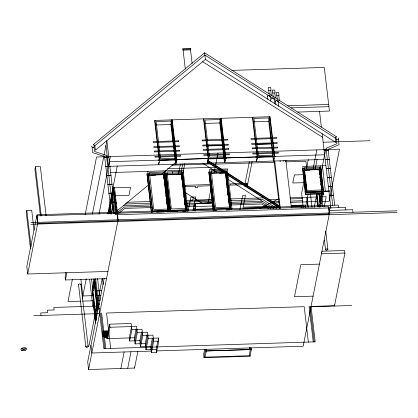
<?xml version="1.0" encoding="UTF-8"?>
<svg xmlns="http://www.w3.org/2000/svg" width="418" height="418" viewBox="0 0 418 418"><rect width="100%" height="100%" fill="white"/><g stroke="black" fill="none" stroke-linecap="round" stroke-linejoin="round"><path stroke-width="0.63" d="M34.067 230.375L31.705 210.28L26.815 210.442L26.303 213.023L30.493 248.673M46.126 215.803L40.342 166.542L35.446 166.698L34.94 169.28L40.421 215.949M156.421 350.937L303.196 346.219L329.295 214.026L328.402 206.445L36.81 215.813L26.82 266.418L27.713 274.004L107.948 271.423M27.713 274.004L37.704 223.4L36.81 215.813M106.522 278.654L65.422 279.976L66.854 272.745M72.429 279.182L68.009 301.571L80.575 301.169M85.188 214.565L96.553 156.99L339.468 149.184L329.191 201.236L322.278 201.455M92.373 214.168L106.883 140.662L115.593 214.795L345.54 207.406L345.838 209.93M82.283 298.833L86.254 278.728M98.982 214.241L110.373 156.546M94.092 280.729L92.258 290.024L95.226 315.303L96.208 315.271L98.042 305.976L95.069 280.697L94.092 280.729L97.06 306.007L95.226 315.303M96.783 305.553L95.189 313.605L92.498 290.688L94.087 282.631M94.588 280.833L94.975 278.879M107.807 213.891L117.244 166.071M92.989 290.672L94.332 283.853M108.225 214.073L111.653 196.721M117.542 213.588L114.464 187.395L113.487 187.426L111.669 196.643L113.602 213.332M108.565 213.75L109.814 207.417L110.566 213.833M111.016 214.105L110.112 206.403L111.648 198.623L113.382 213.394M109.051 213.734L110.18 208.033M111.899 199.804L110.603 206.387L111.507 214.089M113.853 189.913L112.437 197.082L114.323 213.138M88.788 346.522L102.17 278.754M115.044 213.546L115.295 212.266M104.186 278.372L87.691 361.951L88.579 369.533L134.57 368.059L137.83 351.533M88.579 369.533L117.939 220.819L117.05 213.237M108.696 330.784L103.476 330.951L102.415 336.323L103.721 336.281M104.61 336.662L103.303 336.704L104.364 331.333L108.278 331.208M108.518 331.61L105.258 331.714L104.197 337.086L103.476 330.951M108.758 332.012L106.146 332.096L105.085 337.467L104.364 331.333M107.28 337.807L105.979 337.849L107.039 332.477L108.34 332.435M108.173 338.188L106.867 338.23L109.641 324.185L131.168 323.495L131.889 329.63L129.643 340.989L134.732 340.827L136.973 329.462M131.529 326.562L129.282 337.922L107.755 338.611L110.002 327.252L109.641 324.185M187.149 211.581L182.588 172.738L147.016 173.883L151.405 212.595M148.28 175.424L148.385 174.907L163.663 174.416L168.052 211.774M158.344 164.755L158.85 162.168L159.242 162.158M158.736 164.739L159.65 160.094L154.989 120.415M120.87 368.498L124.13 351.972M163.558 174.933L163.663 174.416M164.676 173.825L164.828 173.308L169.295 211.602M127.72 368.279L130.98 351.752M142.423 332.367L140.182 343.727L135.092 343.894L134.371 337.76L136.116 328.924M135.092 343.894L137.334 332.535L136.618 326.395L110.002 327.252M147.873 335.273L145.631 346.632L140.542 346.794L139.821 340.66L141.566 331.824M175.957 164.185L176.464 161.604L176.072 161.614L171.411 121.941M140.542 346.794L142.784 335.435L142.063 329.3L131.889 329.63M178.58 173.554L180.456 164.044M153.322 338.178L151.081 349.537L145.992 349.699L145.271 343.565L147.016 334.729M145.992 349.699L148.233 338.34L147.512 332.205L137.334 332.535M181.051 172.853L182.802 163.966M177.582 211.466L170.581 211.691L166.192 174.337L181.469 173.846L181.37 174.363L176.913 174.505M182.588 172.738L182.713 175.194M182.436 175.649L184.829 163.537M148.233 338.34L158.412 338.01L158.772 341.078L156.525 352.442L151.441 352.604L150.72 346.47L152.34 338.266M151.441 352.604L153.683 341.245L152.962 335.111L142.784 335.435M156.525 352.442L156.165 349.375L157.785 341.166M158.161 339.275L158.412 338.01M188.058 211.226L190.833 197.16L195.728 197.003L193.001 210.824M193.377 197.082L192.667 200.692L190.122 200.776M212.328 203.054L195.368 203.597L194.84 206.283L195.399 211.043M194.872 210.865L195.718 206.57L195.368 203.597M207.265 163.182L207.777 160.596L208.169 160.585L208.018 159.305M231.102 209.653L226.613 171.458L208.859 172.028L213.243 210.74M226.07 210.045L229.89 209.92L225.501 172.566L210.223 173.057L210.118 173.569L212.03 173.512M208.033 203.629L210.938 188.91M214.22 172.279L218.008 153.087M224.879 162.612L225.391 160.031L224.999 160.047L220.338 120.368M225.501 172.566L225.401 173.078L219.669 173.266M226.514 171.97L226.613 171.458M204.601 349.479L203.629 354.396L204.021 357.719L250.011 356.24L251.343 349.485L251.15 347.823M204.021 357.719L205.353 350.963L205.16 349.302M206.137 349.27L206.34 350.979L205.123 357.124L249.159 355.708L250.372 349.563L250.105 347.301M252.634 118.304L252.838 117.27L257.498 156.949L256.584 161.594L256.433 160.313M239.922 209.538L242.696 195.493L245.434 195.41L243.109 207.182L279.381 206.017M249.342 161.829L244.53 186.198L247.268 186.114L252.08 161.74M256.192 161.609L256.699 159.028L257.091 159.012L256.945 157.732M268.753 121.377L269.667 116.732L274.333 156.405L273.414 161.055L268.753 121.377L253.219 121.878M273.806 161.04L274.312 158.459L273.921 158.474M274.344 162.973L274.73 161.014L280.29 208.326M285.693 161.635L285.886 160.653M249.248 349.876L249.734 347.421M320.303 168.12L302.689 168.689L305.558 194.485L323.171 193.915L323.271 193.403L305.657 193.968L305.558 194.485M317.45 169.912L319.357 169.849L319.462 169.332L304.194 169.823L304.095 170.34L309.822 170.157M304.137 180.68L301.624 193.414L303.269 207.443M306.525 168.59L308.285 159.681M305.443 207.641L308.118 194.088M313.139 168.647L316.839 149.91M315.308 168.417L317.074 159.477M320.512 169.039L320.716 167.994L319.347 168.036L322.304 193.236L319.603 207.051M314.242 207.396L316.645 195.216M321.128 172.493L325.643 149.628M319.216 207.124L320.057 202.876L319.012 193.962M321.891 193.576L320.345 201.429L319.446 193.79M320.585 207.02L323.151 194.004L322.173 194.036M322.1 194.281L323.469 194.234L323.673 193.189L320.716 167.994M324.196 206.837L326.192 196.711L322.325 196.836M328.924 213.661L330.565 205.348M321.803 251.239L344.631 250.507L344.928 253.031L334.531 305.704L311.049 306.457M204.606 52.83L336.375 136.691L335.267 138.029L335.785 142.423L205.384 59.429L204.606 52.83L93.46 144.503L94.87 145.751L95.382 150.146L205.384 59.429M336.37 136.691L335.267 138.024L204.867 55.03L94.87 145.751L93.46 144.503M117.045 210.897L148.63 184.85M161.954 173.862L175.962 162.309M118.754 213.352L124.742 208.41L151.29 207.558M117.103 212.882L124.162 207.077L150.804 206.22M21.59 350.321L25.874 348.027M259.484 208.707L278.649 198.769M270.749 90.398L271.036 90.152L270.676 87.482L268.184 87.503L268.46 90.34L270.749 90.398L271.298 95.278M274.783 92.968L275.07 92.718L274.725 90.063L272.233 90.058L272.499 92.906L274.783 92.968L275.337 97.843M268.748 90.46L269.176 93.925M272.782 93.031L273.215 96.495M276.831 95.591L276.47 95.382L276.193 92.691L278.654 92.54L279.052 95.403L276.831 95.591L277.238 99.056M183.089 50.129L190.53 49.888M231.906 70.396L324.305 67.429L329.431 111.057L297.59 112.081M287.809 105.78L328.658 104.469M290.975 107.886L328.919 106.663M155.365 125.024L171.296 124.512M204.292 123.451L220.218 122.939M206.549 145.976L222.825 145.454M255.382 144.409L271.663 143.881M323.104 142.23L369.987 140.725M108.842 157.335L104.604 157.471L108.868 157.549M324.112 150.417L328.376 150.496L324.138 150.632M109.354 161.709L324.624 154.791M109.892 166.291L105.686 166.427L109.918 166.505M325.162 159.373L329.4 159.451L325.188 159.587M323.71 159.436L108.44 166.354L105.968 145.312M171.876 165.209L210.254 163.976M213.493 164.196L274.663 162.231M285.724 161.876L305.898 161.228L306.723 168.255M167.555 168.736L215.317 167.2M110.634 172.577L183.115 170.251L187.766 209.862M325.904 165.674L302.81 166.416L305.783 191.695M110.948 175.246L106.736 175.382L110.974 175.461M326.218 168.329L330.45 168.407L326.244 168.543M148.333 175.168L163.61 174.677L167.999 212.03M150.83 175.346L155.919 175.179M166.092 174.855L168.637 174.771M303.525 174.656L294.392 174.954L292.804 183.006L304.544 182.629M111.998 184.202L107.787 184.333L112.024 184.416M327.268 177.284L331.505 177.363L327.294 177.498M183.711 185.383L210.207 184.531M112.944 187.865L130.557 187.295L128.963 195.352L115.269 195.791M184.432 186.595L195.519 186.235L195.216 187.786L197.562 187.708L197.871 186.162L210.63 185.749M244.838 184.651L230.161 185.122L230.402 183.883L247.822 183.324L244.796 184.861L247.534 184.772L245.079 183.413M113.048 193.126L108.837 193.262L113.074 193.341M328.318 186.209L332.55 186.287L328.344 186.423M322.153 192.254L306.89 192.745L304.194 169.823M310.02 192.902L315.104 192.735M322.304 193.236L323.673 193.189M114.098 202.072L109.887 202.207L114.124 202.286M329.368 195.154L333.601 195.232L329.394 195.368M126.806 202.255L150.13 201.507M185.336 200.374L212.051 199.517M229.78 198.947L263.345 197.866M195.013 200.619L212.438 200.06M290.066 197.871L317.163 197.003M125.139 204L150.59 203.185M185.827 202.051L211.931 201.21M229.55 200.645L262.833 199.574L276.591 208.31M269.396 199.579L279.125 199.271M290.144 198.916L302.465 198.519M194.485 203.305L212.553 202.725M123.435 205.745L150.694 204.872M185.738 203.744L212.349 202.887M229.869 202.328L262.316 201.283M110.112 206.403L111.089 206.372M272.562 201.685L278.994 201.476M290.567 201.105L302.789 200.713M186.538 205.071L195.634 204.778M230.072 203.671L261.908 202.652L270.723 208.242M270.456 203.017L279.49 202.73M290.458 202.375L315.391 201.575M315.371 201.68L317.252 201.617M193.952 205.99L195.243 205.949M186.02 206.44L195.154 206.147M229.853 205.034L261.647 204.01L268.706 208.509M195.718 206.57L212.678 206.027M321.327 203.247L320.34 203.331L319.206 193.555M291.435 205.489L302.972 205.118M193.424 208.676L195.358 208.613M291.038 205.64L305.929 205.16M195.185 209.256L213.452 208.671M242.868 208.42L279.783 207.234M291.44 206.858L305.689 206.403M156.593 212.14L164.232 211.895M182.676 211.304L185.858 211.2L181.469 173.846M216.519 210.348L214.612 210.411L210.223 173.057M329.201 210.468L352.688 209.711L352.985 212.239M30.974 222.59L396.901 210.829M37.704 223.4L329.295 214.026M30.854 224.283L397.1 212.516M344.928 253.031L321.447 253.789L321.296 252.524M319.404 264.113L300.814 264.714L294.497 296.728L313.087 296.132M92.498 290.688L93.475 290.656M95.837 290.928L101.71 290.74M93.183 295.636L82.853 295.965L80.904 279.386M97.054 295.51L100.926 295.385M82.482 301.106L93.575 300.751M97.488 300.626L100.095 300.542M97.352 303.886L99.312 303.823M97.791 304.732L99.092 304.691M97.77 304.837L99.076 304.795M97.749 304.941L99.056 304.9M97.06 306.007L98.042 305.976M96.882 306.065L53.828 307.449L54.126 309.978L47.276 310.198L47.574 312.727L40.724 312.946L41.021 315.475M96.981 306.911L98.935 306.849M99.139 308.531L97.18 308.594L93.7 278.984M97.222 308.933L99.176 308.871M33.764 315.705L99.73 313.589M351.616 305.495L311.086 306.796L315.203 341.851L103.847 348.643L95.638 278.743M129.92 337.901L134.371 337.76M135.369 340.806L139.821 340.66M153.683 341.245L158.772 341.078M140.819 343.711L145.271 343.565M146.269 346.611L150.72 346.47M151.713 349.516L156.165 349.375M151.206 351.104L91.84 353.011L90.952 345.43M205.353 350.963L251.343 349.485M206.34 350.979L250.372 349.563M21.877 348.225L25.587 350.127M202.631 61.697L322.565 137.245M207.683 160.308L225.318 171.526M226.42 172.226L279.219 205.834M207.704 160.831L224.753 171.678M226.953 173.078L279.741 206.68M207.265 161.567L223.196 171.704M226.493 173.804L279.778 207.72M207.365 162.137L222.768 171.944M226.619 174.395L279.992 208.363M202.908 163.375L216.649 172.117M227.131 178.789L273.644 208.394M184.751 192.191L202.929 203.759M338.371 139.163L339.029 144.748L328.114 149.378L334.672 205.217M336.417 139.225L336.939 143.703L326.03 148.333L332.718 205.28M338.69 207.626L338.392 205.097L37.014 214.784L37.907 222.366M319.524 111.376L321.385 127.182M322.153 133.744L330.863 207.877M328.903 207.939L329.499 212.997M322.382 165.784L325.35 191.063M320.423 165.847L323.396 191.125M323.318 192.944L323.469 194.234M322.1 192.51L319.409 169.593L304.147 170.084L306.838 193.001M319.279 169.405L319.509 171.349M319.733 173.031L319.89 174.588M320.12 176.532L320.345 178.476M320.575 180.424L320.726 181.72M320.956 183.664L321.186 185.608M321.411 187.551L321.604 188.952M321.792 190.791L322.053 192.771M319.216 169.729L319.368 171.019M319.598 172.958L319.749 174.249M320.052 176.835L320.204 178.125M320.428 180.064L320.58 181.355M320.883 183.941L321.04 185.231M321.264 187.17L321.416 188.466M321.719 191.047L321.87 192.343M319.948 177.023L320.099 178.298M321.949 198.874L322.863 206.633M325.747 231.206L327.874 249.311M334.421 304.774L334.572 306.039M319.948 193.78L320.846 201.419M319.979 195.483L320.439 199.376M319.002 194.015L320.047 202.929M324.405 240.005L325.544 249.703M316.99 193.518L318.563 206.889M316.489 193.539L318.046 206.957M316.295 193.832L317.816 206.795M310.464 193.973L312.037 207.365M307.042 197.719L308.165 207.286M307 197.923L308.05 206.853M302.689 168.689L305.657 193.968M301.117 205.181L301.409 207.709M310.015 306.3L314.195 341.882M309.069 306.331L313.249 341.914M308.353 342.07L304.2 306.676L106.543 313.03L110.697 348.419M278.785 95.529L279.36 100.409M285.823 160.131L291.445 207.976M278.142 101.057L278.743 106.167M275.509 101.313L275.88 104.51M274.109 98.496L274.715 103.648M270.075 95.931L270.686 101.114M274.715 156.322L270.059 116.716L154.597 120.431L159.253 160.031M267.442 96.187L267.823 99.427M274.114 161.008L279.673 208.347M252.446 117.286L257.101 156.886M255.952 156.922L256.015 157.429L275.263 156.813L275.206 156.306L158.103 160.068L158.166 160.575L177.415 159.958L177.357 159.451M249.88 355.133L250.011 356.24M226.279 157.879L226.342 158.385L207.088 159.002L207.03 158.495M221.138 118.289L225.788 157.894M226.744 173.914L227.047 176.506M227.199 177.802L227.429 179.74M227.58 181.036L227.883 183.627M228.035 184.923L228.265 186.862M228.416 188.157L228.719 190.749M228.871 192.045L229.101 193.983M229.252 195.279L229.555 197.871M229.707 199.161L229.937 201.105M230.088 202.401L230.391 204.992M230.543 206.283L230.773 208.227M229.764 209.533L225.448 172.822L210.17 173.313L213.274 199.72M226.154 179.521L226.305 180.811M226.99 186.606L227.141 187.896M227.82 193.691L227.972 194.981M228.651 200.776L228.803 202.061M229.487 207.861L229.639 209.146M203.916 118.843L208.577 158.521L207.657 163.166L207.506 161.886M213.426 201.006L214.559 210.667M203.524 118.858L208.174 158.459M208.859 172.028L213.342 210.223M190.43 49.047L192.113 63.39M182.99 49.287L185.305 68.986M182.865 176.49L183.168 179.082M183.319 180.377L183.549 182.316M183.701 183.612L184.004 186.203M184.155 187.499L184.385 189.438M184.537 190.733L184.84 193.325M184.991 194.621L185.221 196.559M185.373 197.855L185.676 200.447M185.832 201.737L186.057 203.681M186.209 204.977L186.517 207.568M186.668 208.859L186.893 210.803M185.806 211.461L181.422 174.102L166.139 174.593L170.528 211.952M181.443 175.006L181.595 176.291M181.825 178.225L181.976 179.515M182.279 182.091L182.431 183.377M182.656 185.31L182.807 186.6M183.11 189.176L183.262 190.462M183.941 196.261L184.092 197.547M184.772 203.347L184.923 204.632M172.211 119.861L176.866 159.467M172.644 171.861L172.796 173.156M165.528 170.826L170.147 210.123M164.776 173.308L169.243 211.607M163.861 177.509L164.013 178.799M164.316 181.375L164.467 182.661M165.147 188.461L165.298 189.746M165.983 195.546L166.134 196.831M166.813 202.631L166.965 203.916M167.644 209.716L167.796 211.001M148.385 174.907L152.774 212.266M147.826 171.385L152.643 211.879M147.016 173.883L151.504 212.078M117.547 214.732L118.142 219.79M114.762 191.867L114.913 193.153M115.138 195.081L115.368 197.003M115.593 198.931L115.744 200.217M115.969 202.14L116.194 204.068M116.423 205.996L116.648 207.924M116.8 209.204L117.024 211.132M113.487 187.426L116.565 213.619M134.418 366.795L134.57 368.059M116.272 213.091L113.482 189.333L111.951 197.097L113.832 213.154M129.282 337.922L129.643 340.989M113.142 212.334L106.454 155.391L94.536 151.494L94.013 147.011M111.188 212.396L104.625 156.557L92.712 152.664L92.054 147.073M109.829 205.943L110.718 213.682M102.52 278.806L103.204 284.642M107.039 332.477L107.755 338.611M106.146 332.096L106.867 338.23M105.258 331.714L105.979 337.849M97.551 278.304L100.116 300.124M101.626 312.998L105.806 348.575M100.649 313.03L104.84 348.607M102.729 331.798L103.303 336.704M95.069 282.599L95.367 285.149M95.513 286.419L95.738 288.331M95.962 290.238L96.187 292.151M96.339 293.426L96.563 295.333M96.788 297.245L97.013 299.152M97.159 300.427L97.384 302.334M97.608 304.247L97.76 305.521M96.051 313.975L96.208 315.271M91.537 278.958L95.529 312.319M95.748 315.135L96.328 320.381M95.628 314.697L96.083 318.558M95.617 322.571L93.439 304.011L95.518 323.088M89.609 279.24L92.775 306.201M80.867 284.35L88.161 346.428M78.537 284.747L85.826 346.82M65.694 272.567L65.84 273.832L65.13 277.447L65.422 279.976M35.446 166.698L41.236 215.96M26.815 210.442L31.078 246.74M93.862 145.877A1.186 1.003 11.2 0 1 93.841 147.209A1.186 1.003 11.2 0 1 92.294 147.277A1.186 1.003 11.2 0 1 91.923 145.96M338.24 138.044A1.186 1.003 11.2 0 1 338.183 139.377A1.186 1.003 11.2 0 1 336.631 139.408A1.186 1.003 11.2 0 1 336.297 138.086M78.783 285.013A1.186 0.611 -6.7 0 1 78.882 284.177A1.186 0.611 -6.7 0 1 80.475 284.021A1.186 0.611 -6.7 0 1 80.658 284.825M275.697 101.637A1.327 0.679 -6.7 0 1 276.794 100.503A1.327 0.679 -6.7 0 1 277.98 101.417M271.883 99.197A1.327 0.679 -6.7 0 1 271.763 98.287A1.327 0.679 -6.7 0 1 273.524 97.995A1.327 0.679 -6.7 0 1 273.947 98.857M267.63 96.511A1.327 0.679 -6.7 0 1 268.727 95.377A1.327 0.679 -6.7 0 1 269.913 96.286M279.809 161.144A1.385 0.711 -6.7 0 1 280.849 161.144M283.111 161.149A1.385 0.711 -6.7 0 1 284.068 160.972M171.819 119.877L170.905 124.522L175.565 164.201L176.48 159.551L171.819 119.877M220.746 118.304L219.826 122.949L224.487 162.628L225.406 157.978L220.746 118.304M190.754 48.467L182.546 48.728L182.609 49.298L190.822 49.037L190.754 48.467M170.978 121.084L156.107 121.565L160.481 158.809L175.356 158.328L170.978 121.084M219.905 119.511L205.034 119.992L209.408 157.236L224.278 156.76L219.905 119.511M268.831 117.944L253.956 118.419L258.334 155.663L273.205 155.188L268.831 117.944M178.601 140.803L153.16 141.618L153.26 142.465L178.7 141.645L178.601 140.803M227.523 139.231L202.082 140.046L202.181 140.892L227.622 140.072L227.523 139.231M276.45 137.658L251.009 138.473L251.108 139.319L276.549 138.499L276.45 137.658M179.191 145.856L153.751 146.676L153.85 147.517L179.291 146.702L179.191 145.856M228.118 144.288L202.678 145.103L202.777 145.945L228.218 145.13L228.118 144.288M277.045 142.716L251.605 143.531L251.704 144.372L277.144 143.557L277.045 142.716M179.709 150.25L154.268 151.065L154.367 151.912L179.808 151.091L179.709 150.25M228.636 148.677L203.195 149.492L203.294 150.339L228.735 149.519L228.636 148.677M277.557 147.105L252.117 147.92L252.216 148.766L277.656 147.946L277.557 147.105M180.325 155.486L154.885 156.301L154.984 157.142L180.424 156.327L180.325 155.486M229.252 153.913L203.806 154.728L203.906 155.569L229.346 154.754L229.252 153.913M278.174 152.34L252.733 153.155L252.833 153.996L278.273 153.181L278.174 152.34M227.319 168.95L209.559 169.525L214.199 209.016L231.959 208.446L227.319 168.95M164.274 172.044L149.388 172.524L153.735 209.522L168.621 209.042L164.274 172.044M181.861 171.469L167.007 171.944L171.354 208.948L186.209 208.472L181.861 171.469M226.044 170.063L211.174 170.544L215.516 207.532L230.391 207.051L226.044 170.063M319.582 167.059L304.32 167.55L307.011 190.467L322.278 189.981L319.582 167.059M329.306 190.937L304.921 191.721L304.983 192.228L329.368 191.444L329.306 190.937M188.445 209.841L151.332 211.033L151.394 211.539L188.502 210.348L188.445 209.841M86.301 347.18A1.186 0.611 -6.7 0 0 88.167 346.585A1.186 0.611 -6.7 0 0 86.51 346.104A1.186 0.611 -6.7 0 0 86.301 347.18M326.014 250.063A1.186 0.611 -6.7 0 0 327.884 249.468A1.186 0.611 -6.7 0 0 326.228 248.992A1.186 0.611 -6.7 0 0 326.014 250.063M22.384 350.582A2.848 1.463 -6.7 0 0 26.564 348.889A2.848 1.463 -6.7 0 0 22.248 348.048A2.848 1.463 -6.7 0 0 22.384 350.582"/></g></svg>
